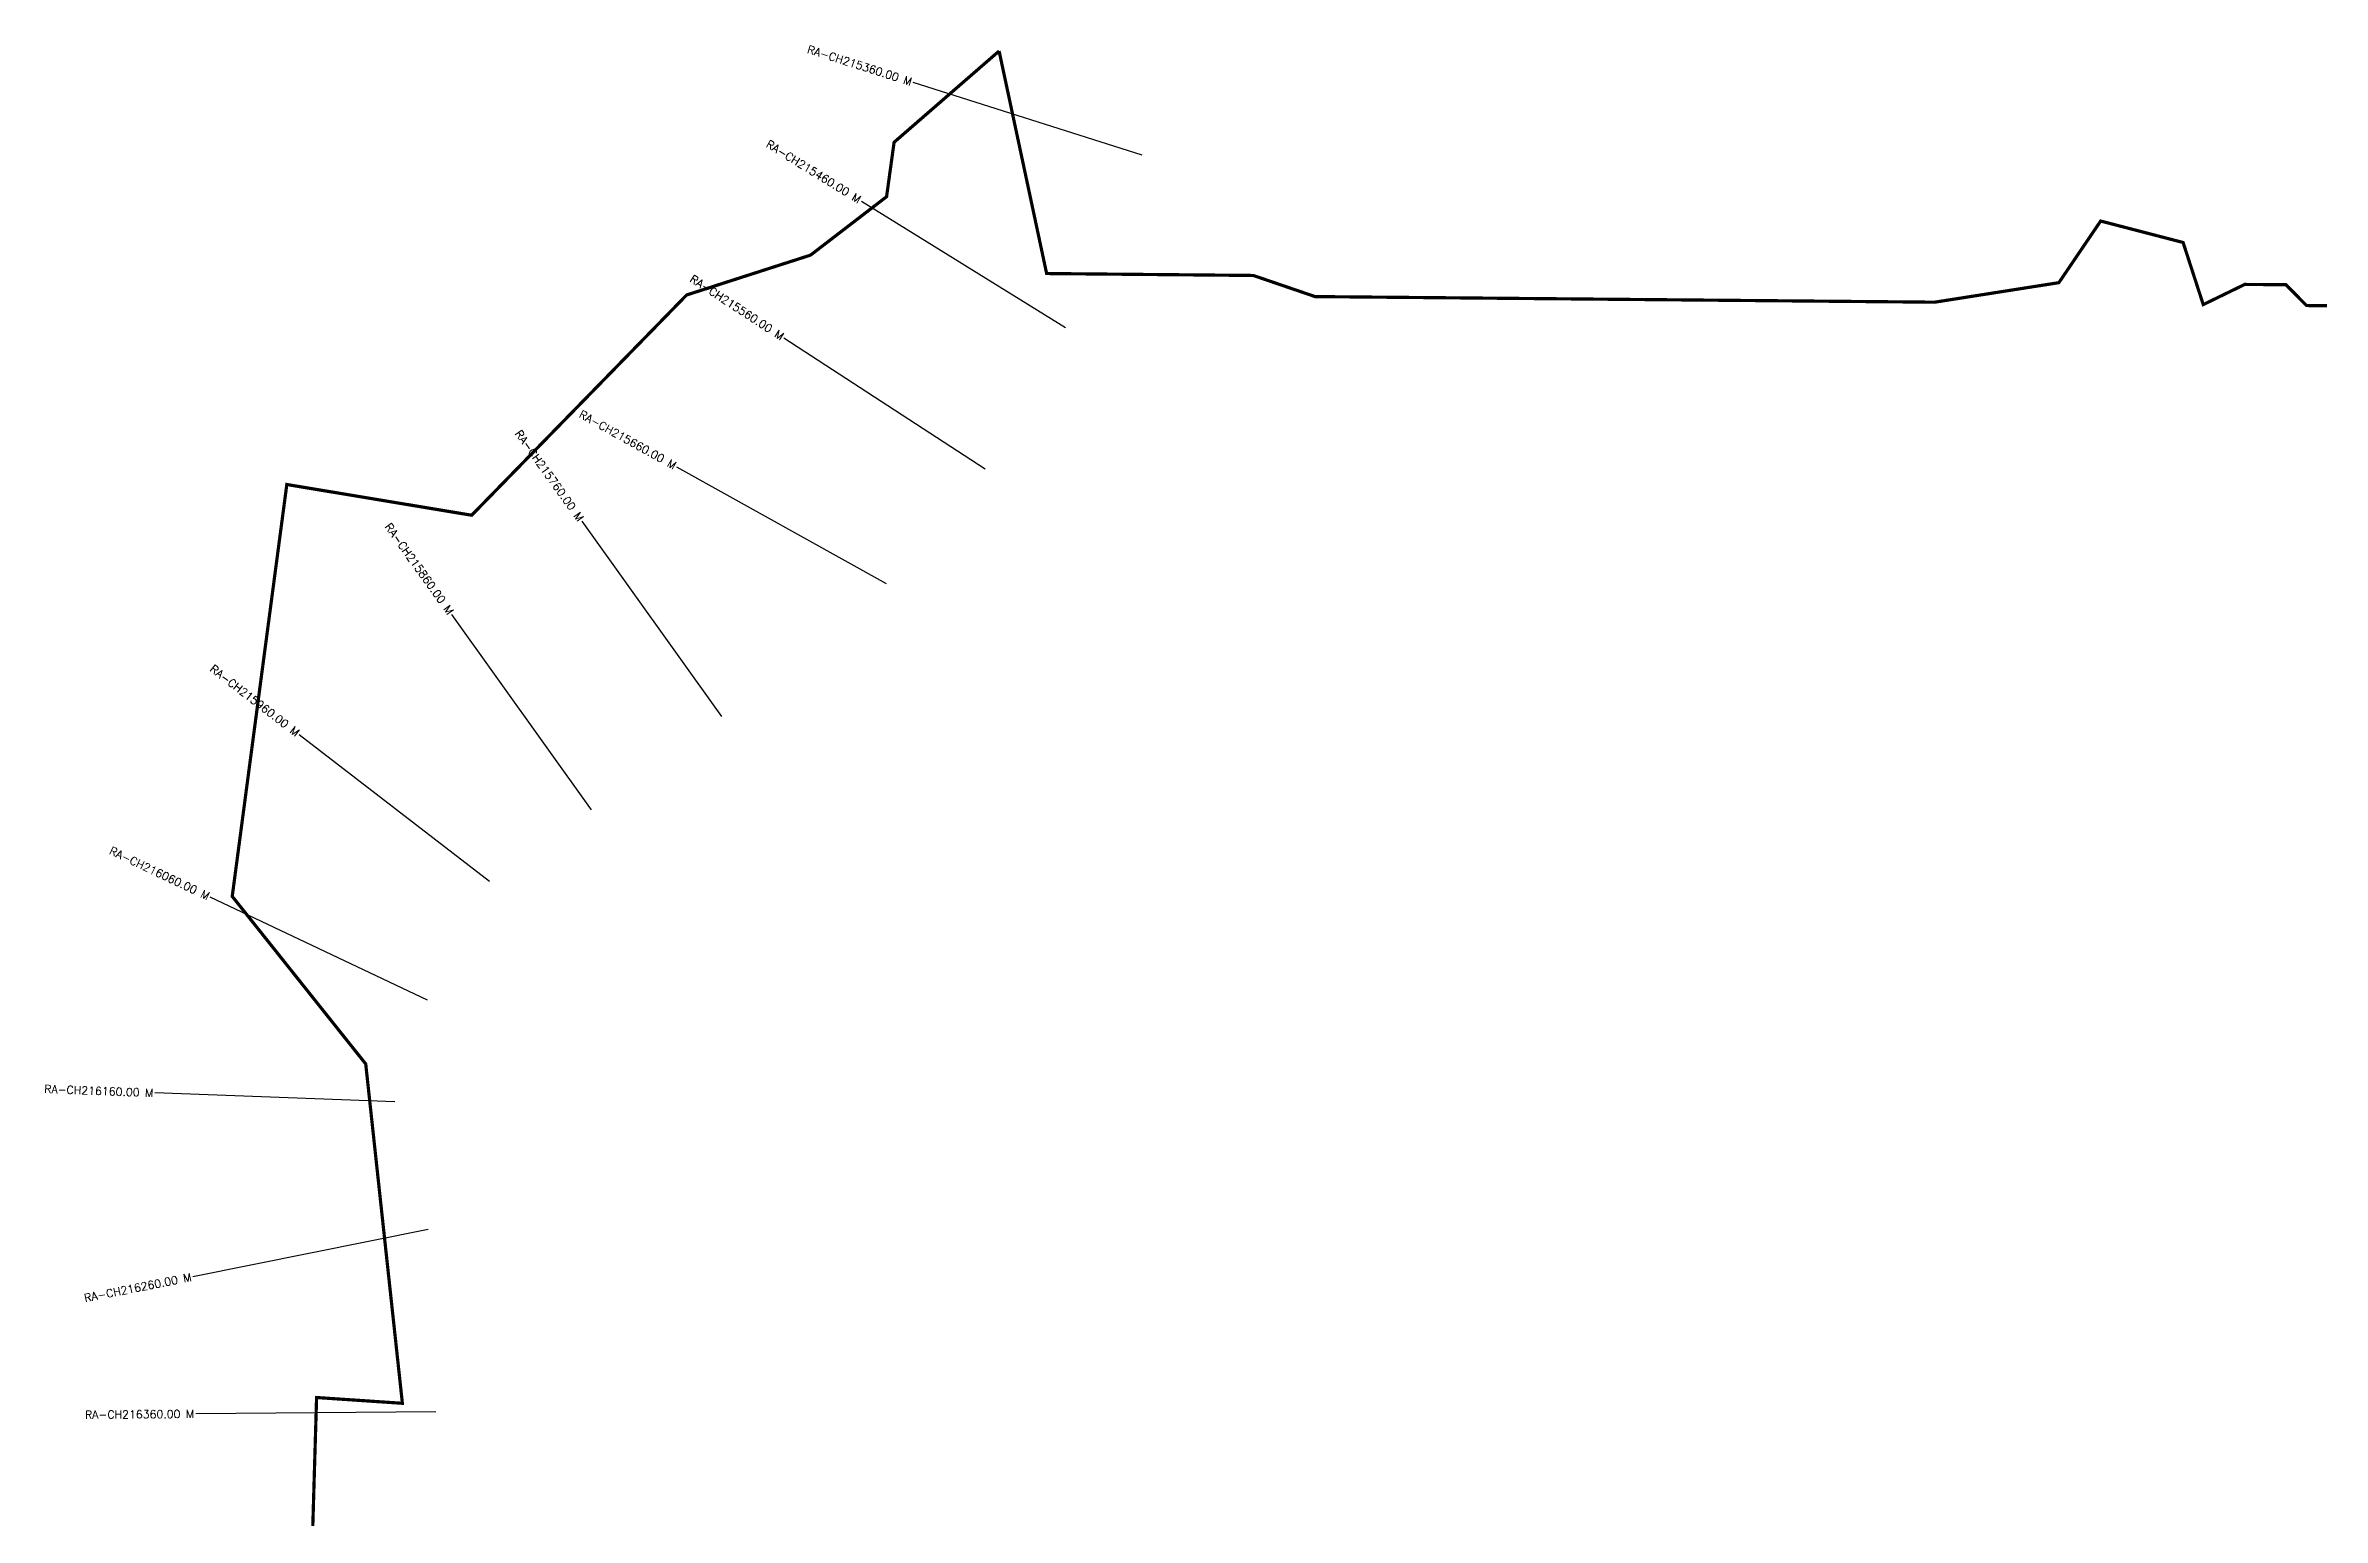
# Model space of a CAD drawing. Header units: metres. Extents: x 273705 to 276486, y 2065543 to 2069583.
# Drawn here: x 273705 to 275128, y 2068664 to 2069583 of the extents above; entities that cross this region are included whole.
import ezdxf
from ezdxf.enums import TextEntityAlignment as Align

# ---------------------------------------------------------------- set-up
doc = ezdxf.new("R2010")
doc.units = ezdxf.units.M
doc.header["$MEASUREMENT"] = 0
doc.layers.add('CS', color=134, linetype='Continuous')
doc.layers.add('CSMark', color=6, linetype='Continuous')
doc.styles.get("Standard").update_dxf_attribs({"font": 'simplex.shx'})

msp = doc.modelspace()

# ---------------------------------------------------------------- linework, layer by layer
at = {"color": 6, "const_width": 2, "flags": 128}
for points in [[(274316.3, 2067662.8), (274325.4, 2067738), (274281, 2067803.7), (274285.3, 2067928), (274240.2, 2067931.6), (274109.6, 2068100.1), (274045.7, 2068185.6), (274015, 2068218.6), (273990, 2068254.4), (273976, 2068310.9), (273952.3, 2068405.9), (273936.8, 2068521.6), (273869.7, 2068575.7), (273874.5, 2068738.5), (273928.1, 2068734.9), (273905.2, 2068946.9), (273821.8, 2069051.6), (273855.9, 2069308.9), (273971.4, 2069289.7), (274105.7, 2069427.3), (274183.1, 2069452.2), (274230.6, 2069488.7), (274235.3, 2069522.7), (274300.9, 2069579.7)], [(274300.9, 2069579.7), (274330.6, 2069440.7), (274459.7, 2069439.5), (274498.3, 2069426.3), (274885.4, 2069422.8), (274963, 2069435), (274989.1, 2069473.5), (275040.6, 2069460.1), (275053.2, 2069421.3), (275079.1, 2069433.9), (275104.9, 2069433.7), (275117.7, 2069420.7), (275130.6, 2069420.6)]]:
    msp.add_lwpolyline(points, dxfattribs=at)
at = {"layer": 'CS'}
for p, q in [((274390.2, 2069514.6), (274247.2, 2069560.1)), ((274342.4, 2069406.8), (274214.9, 2069485.8)), ((274292.2, 2069318.4), (274166.5, 2069400.3)), ((274230.6, 2069246.9), (274099.6, 2069319.8)), ((274127.6, 2069163.9), (274040.4, 2069285.9)), ((274046.3, 2069105.7), (273959, 2069227.7)), ((273982.5, 2069060.9), (273863.7, 2069152.5)), ((273943.7, 2068986.8), (273808.1, 2069051)), ((273923.4, 2068923.3), (273773.5, 2068928.8)), ((273944.3, 2068843.5), (273797.2, 2068814)), ((273949, 2068729.5), (273799, 2068728.3))]:
    msp.add_line(p, q, dxfattribs=at)

# ---------------------------------------------------------------- texts
at = {"layer": 'CSMark'}
for s, rotation, p in [('RA-CH215360.00 M', 342.3541, (274246.3, 2069560.4)), ('RA-CH215460.00 M', 328.2101, (274214, 2069486.4)), ('RA-CH215560.00 M', 326.8963, (274165.7, 2069400.9)), ('RA-CH215660.00 M', 330.8965, (274098.7, 2069320.3)), ('RA-CH215760.00 M', 305.5841, (274039.8, 2069286.7)), ('RA-CH215860.00 M', 305.5841, (273958.5, 2069228.5)), ('RA-CH215960.00 M', 322.3588, (273862.9, 2069153.1)), ('RA-CH216060.00 M', 334.6594, (273807.2, 2069051.4)), ('RA-CH216160.00 M', 357.9124, (273772.5, 2068928.8)), ('RA-CH216260.00 M', 11.3176, (273796.2, 2068813.9)), ('RA-CH216360.00 M', 0.4715, (273798, 2068728.3))]:
    msp.add_text(s, height=5, rotation=rotation, dxfattribs=at).set_placement(p, align=Align.MIDDLE_RIGHT)

doc.saveas('drawing.dxf')
